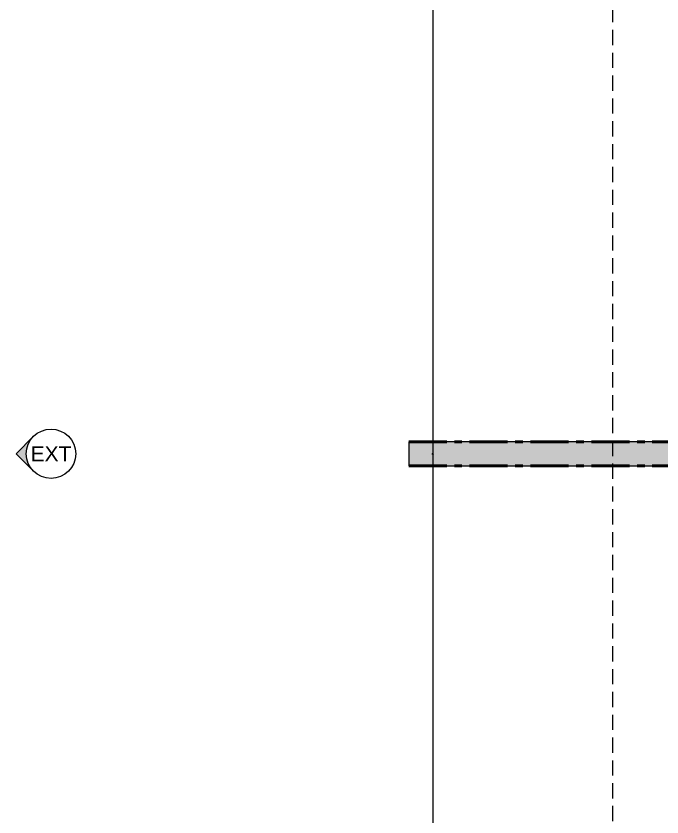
# Model space of a CAD drawing. Header units: millimetres. Extents: x -20000 to 230000, y -17405 to 24510.
# Drawn here: x 22822 to 23361, y -13527 to -12858 of the extents above; entities that cross this region are included whole.
import ezdxf

# ---------------------------------------------------------------- set-up
doc = ezdxf.new("R2010")
doc.units = ezdxf.units.MM
doc.header["$PDMODE"] = 35
doc.header["$PDSIZE"] = 0.5
doc.linetypes.add('AXES', pattern=[50.800000000000004, 31.75, -6.35, 6.35, -6.35])
doc.linetypes.add('CACHE', pattern=[9.524999999999999, 6.35, -3.175])
doc.layers.get('0').update_dxf_attribs({"lineweight": 13})
doc.layers.add('0 - Invisible', color=43, linetype='Continuous', lineweight=0, plot=False)
for name, color, linetype, lineweight in [('1 - Axe', 1, 'AXES', 0), ('1 - Béton', 251, 'Continuous', 25), ('1 - INTERROMPU', 253, 'CACHE', 13)]:
    doc.layers.add(name, color=color, linetype=linetype, lineweight=lineweight)
doc.layers.add('1 - Cache', color=7, linetype='Continuous', lineweight=0, true_color=0xffffff)
doc.styles.get("Standard").update_dxf_attribs({"font": 'ARIALUNI.TTF'})

# ---------------------------------------------------------------- blocks, each defined once
blk = doc.blocks.new('*U532')
at = {"layer": '1 - Cache'}
blk.add_hatch(color=256, dxfattribs=at).paths.add_polyline_path([(-20, -10), (454.9999999997754, -10), (454.9999999997754, 10), (-20, 10)])
at = {"layer": '0 - Invisible'}
blk.add_lwpolyline([(-20, -10), (454.9999999997754, -10), (454.9999999997754, 10), (-20, 10)], close=True, dxfattribs=at)
for p in [(0, 0), (434.9999999997754, 0)]:
    blk.add_point(p, dxfattribs=at)
at = {"layer": '1 - Axe', "lineweight": 50}
for p, q in [((-20, 10), (454.9999999997754, 10)), ((-20, -10), (454.9999999997754, -10))]:
    blk.add_line(p, q, dxfattribs=at)
blk = doc.blocks.new('*U198')
h = blk.add_hatch(color=256)
edge = h.paths.add_edge_path()
edge.add_line((-29.16815472393788, 0), (-14.58407736197061, -14.58407736196894))
edge.add_arc((1.326938559031987e-11, 1.103117597267556e-11), 20.62500000001327, 180.0000000000306, 224.9999999999923, ccw=False)
edge.add_arc((8.125056183416746e-12, -8.900435943814955e-12), 20.62500000000813, 135.0000000000017, 179.9999999999753, ccw=False)
edge.add_line((-14.58407736197061, 14.58407736196894), (-29.16815472393788, 0))
for p, q in [((-14.58407736197061, 14.58407736196894), (-29.16815472393787, 0.001705469134321902)), ((-29.16815472393787, 0.001705469134321902), (-14.58407736196841, -14.58407736197114))]:
    blk.add_line(p, q)
blk.add_circle((0, 0), 20.625)
at = {"insert": (0, 0), "char_height": 12.5, "attachment_point": 5}
blk.add_mtext('EXT', dxfattribs=at)

msp = doc.modelspace()

# ---------------------------------------------------------------- linework, layer by layer
at = {"layer": '1 - Béton'}
msp.add_line((23170.00002455693, -12805.66835877718), (23170.00002455681, -13676.06828817615), dxfattribs=at)
at = {"layer": '1 - INTERROMPU', "ltscale": 2}
msp.add_line((23320.00002455693, -12755.66835877718), (23320.0000245568, -13701.26779066064), dxfattribs=at)

# ---------------------------------------------------------------- block references
for name, p in [('*U198', (22851.66815472394, -13223.71466378065)), ('*U532', (23170.00002455687, -13223.71807471892))]:
    msp.add_blockref(name, p)

doc.saveas('drawing.dxf')
